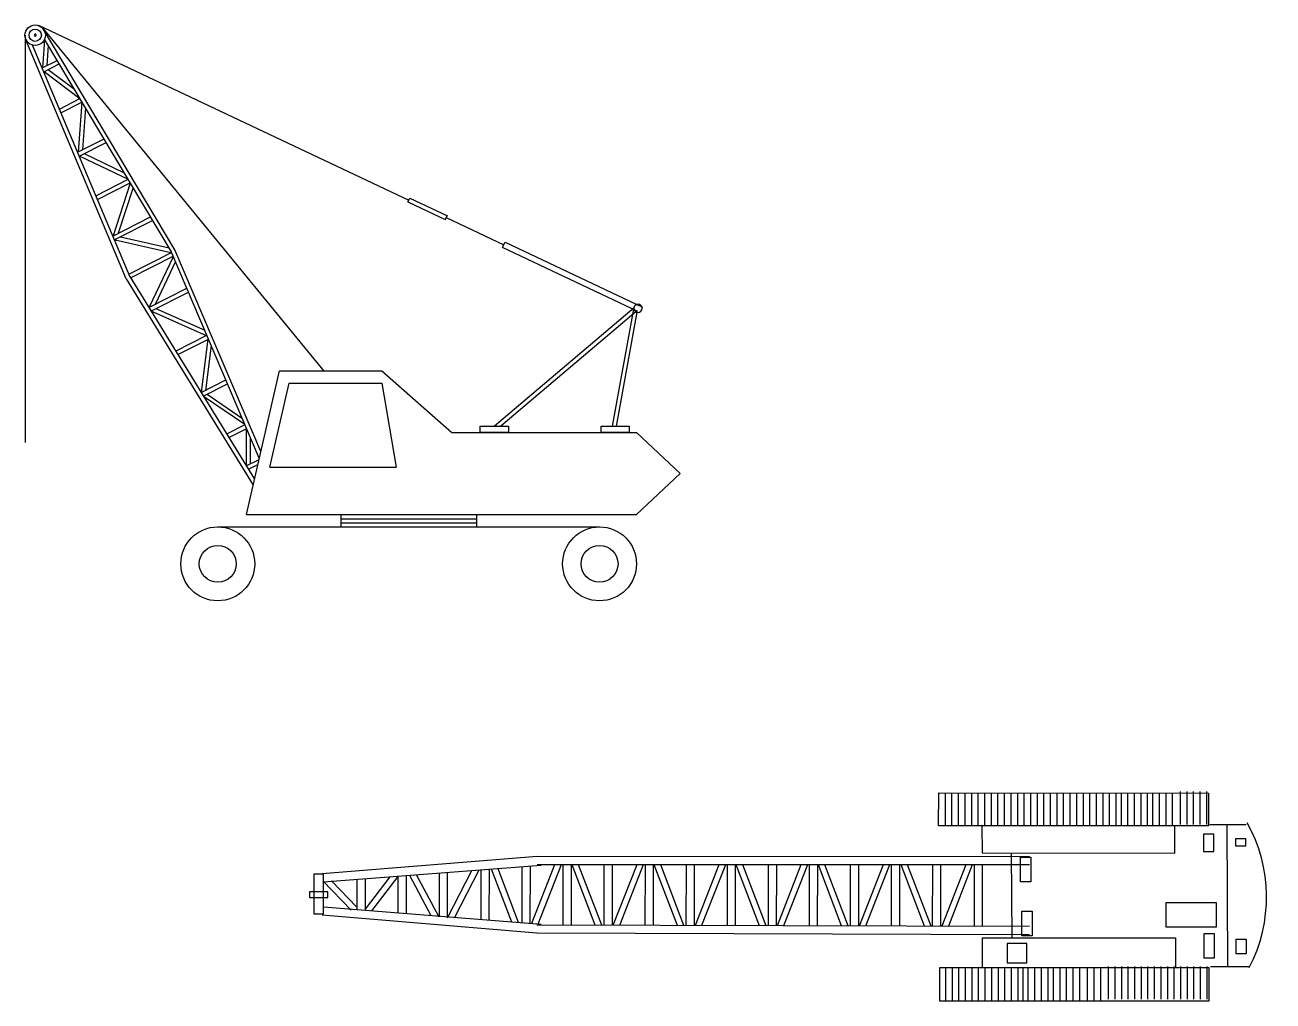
# Model space of a CAD drawing. Extents: x -121210 to 57230, y 84783 to 157800.
# Drawn here: x 22279 to 34440, y 131042 to 140551 of the extents above; entities that cross this region are included whole.
import ezdxf

# ---------------------------------------------------------------- set-up
doc = ezdxf.new("R2010")
doc.units = 0
doc.header["$MEASUREMENT"] = 0
doc.layers.get('0').update_dxf_attribs({"linetype": 'CONTINUOUS'})

# ---------------------------------------------------------------- blocks, each defined once
blk = doc.blocks.new('A$C3CE24AF4')
for p, q in [((133, 5607), (3741, 3904)), ((1, 5510), (1, 1542)), ((169, 5585), (2916, 2234)), ((1461, 3420), (178, 5572)), ((987, 3137), (9, 5466)), ((1024, 3152), (74, 5414)), ((192, 5466), (171, 5193)), ((1427, 3399), (192, 5470)), ((228, 5410), (212, 5214)), ((168, 5191), (314, 5265)), ((183, 5154), (334, 5231)), ((187, 5157), (534, 4894)), ((227, 5176), (482, 4983)), ((336, 4791), (536, 4893)), ((351, 4754), (556, 4858)), ((555, 4857), (518, 4369)), ((591, 4801), (560, 4392)), ((513, 4369), (771, 4499)), ((529, 4332), (791, 4465)), ((534, 4332), (1007, 4107)), ((577, 4356), (967, 4170)), ((690, 3946), (1005, 4106)), ((706, 3909), (1026, 4072)), ((1026, 4068), (859, 3555)), ((1054, 4025), (909, 3580)), ((3731, 3887), (3751, 3922)), ((3751, 3922), (4116, 3750)), ((3730, 3888), (4094, 3716)), ((856, 3553), (1224, 3740)), ((871, 3516), (1244, 3705)), ((4094, 3716), (4114, 3751)), ((4104, 3733), (4665, 3469)), ((932, 3547), (1404, 3438)), ((880, 3518), (1423, 3393)), ((2300, 1455), (1461, 3420)), ((4651, 3445), (5970, 2822)), ((4652, 3444), (4679, 3493)), ((4679, 3493), (6017, 2862)), ((1012, 3181), (1429, 3393)), ((1029, 3145), (1445, 3356)), ((1443, 3351), (1210, 2859)), ((1466, 3306), (1268, 2888)), ((2284, 1389), (1424, 3404)), ((987, 3137), (2225, 1128)), ((1021, 3158), (2238, 1184)), ((1207, 2857), (1578, 3045)), ((1228, 2823), (1593, 3008)), ((1227, 2825), (1767, 2586)), ((1276, 2847), (1752, 2637)), ((5936, 2855), (4574, 1702)), ((5951, 2816), (4637, 1702)), ((5724, 1702), (5936, 2860)), ((5765, 1702), (5967, 2811)), ((1468, 2432), (1773, 2587)), ((1489, 2398), (1789, 2550)), ((1783, 2548), (1717, 2031)), ((1816, 2487), (1759, 2050)), ((2159, 840), (2479, 2240)), ((2479, 2240), (3479, 2240)), ((3479, 2240), (4159, 1640)), ((1717, 2029), (1959, 2151)), ((1738, 1994), (1975, 2115)), ((2387, 1301), (2575, 2120)), ((2575, 2120), (3479, 2120)), ((3479, 2120), (3616, 1301)), ((1739, 1992), (2143, 1720)), ((1777, 2014), (2119, 1777)), ((1966, 1625), (2145, 1716)), ((1987, 1591), (2161, 1679)), ((2156, 1675), (2156, 1314)), ((2196, 1595), (2196, 1335)), ((4159, 1640), (5959, 1640)), ((4436, 1640), (4436, 1702)), ((4436, 1702), (4712, 1702)), ((4712, 1640), (4436, 1640)), ((4712, 1702), (4712, 1640)), ((5614, 1640), (5614, 1702)), ((5614, 1702), (5889, 1702)), ((5889, 1640), (5614, 1640)), ((5889, 1702), (5889, 1640)), ((5959, 1640), (6385, 1240)), ((2157, 1315), (2282, 1378)), ((2178, 1281), (2270, 1328)), ((2387, 1301), (3616, 1301)), ((6385, 1240), (5959, 840)), ((2159, 840), (5959, 840)), ((3079, 840), (4399, 840)), ((3079, 840), (3079, 720)), ((3079, 800), (4399, 800)), ((3079, 760), (4399, 760)), ((4399, 840), (4399, 720)), ((1879, 720), (5599, 720)), ((3079, 720), (4399, 720))]:
    blk.add_line(p, q)
for centre, radius in [((100, 5510), 100), ((100, 5510), 60), ((1879, 360), 360), ((5599, 360), 360), ((1879, 360), 180), ((5599, 360), 180)]:
    blk.add_circle(centre, radius)
for centre, radius, start, end in [((101, 5511), 10, 4.3785, 184.3785), ((101, 5511), 10, 184.3785, 4.3785), ((5974, 2850), 40, 0, 180), ((5974, 2850), 40, 180, 0)]:
    blk.add_arc(centre, radius, start, end)
blk = doc.blocks.new('A$C1E5A6F9F')
at = {"linetype": 'Continuous'}
for p, q in [((6129, 1707), (6130, 2027)), ((6130, 2027), (8759, 2026)), ((6192, 2029), (6192, 1709)), ((6256, 2029), (6256, 1709)), ((6320, 2029), (6320, 1709)), ((6384, 2029), (6384, 1709)), ((6448, 2029), (6448, 1709)), ((6512, 2029), (6512, 1709)), ((6576, 2029), (6576, 1709)), ((6640, 2029), (6640, 1709)), ((6704, 2029), (6704, 1709)), ((6768, 2029), (6768, 1709)), ((6832, 2029), (6832, 1709)), ((6896, 2029), (6896, 1709)), ((6960, 2029), (6960, 1709)), ((7024, 2029), (7024, 1709)), ((7088, 2029), (7088, 1709)), ((7152, 2029), (7152, 1709)), ((7216, 2029), (7216, 1709)), ((7280, 2029), (7280, 1709)), ((7344, 2029), (7344, 1709)), ((7408, 2029), (7408, 1709)), ((7472, 2029), (7472, 1709)), ((7536, 2029), (7536, 1709)), ((7600, 2029), (7600, 1709)), ((7664, 2029), (7664, 1709)), ((7728, 2029), (7728, 1709)), ((7792, 2029), (7792, 1709)), ((7856, 2029), (7856, 1709)), ((7906, 2023), (7906, 1703)), ((7970, 2023), (7970, 1703)), ((8034, 2023), (8034, 1703)), ((8098, 2023), (8098, 1703)), ((8162, 2023), (8162, 1703)), ((8214, 2026), (8214, 1706)), ((8278, 2026), (8278, 1706)), ((8342, 2026), (8342, 1706)), ((8406, 2026), (8406, 1706)), ((8482, 2040), (8482, 1720)), ((8546, 2040), (8546, 1720)), ((8610, 2040), (8610, 1720)), ((8674, 2040), (8674, 1720)), ((8738, 2040), (8738, 1720)), ((8759, 2026), (8759, 1706)), ((8759, 1706), (6129, 1707)), ((6550, 1709), (6552, 1442)), ((8430, 1706), (6550, 1709)), ((8431, 1439), (8430, 1706)), ((8771, 1720), (9124, 1720)), ((8936, 1720), (8943, 336)), ((8709, 1624), (8710, 1456)), ((8809, 1624), (8709, 1624)), ((8810, 1456), (8809, 1624)), ((9022, 1581), (9023, 1513)), ((9121, 1581), (9022, 1581)), ((9122, 1513), (9121, 1581)), ((9023, 1513), (9122, 1513)), ((2216, 1408), (123, 1239)), ((7016, 1406), (2216, 1408)), ((6552, 1442), (8431, 1439)), ((6836, 1442), (6841, 617)), ((6926, 1162), (6926, 1403)), ((6926, 1403), (7026, 1403)), ((7026, 1403), (7026, 1162)), ((8710, 1456), (8810, 1456)), ((41, 1236), (41, 850)), ((136, 1236), (41, 1236)), ((2257, 1321), (135, 1159)), ((136, 850), (136, 1236)), ((941, 1221), (941, 851)), ((1185, 831), (975, 1223)), ((1261, 817), (1041, 1228)), ((1261, 1245), (1261, 825)), ((1579, 1269), (1341, 808)), ((1341, 1251), (1341, 819)), ((1649, 1275), (1411, 813)), ((1668, 1276), (1667, 793)), ((1748, 1282), (1747, 787)), ((1970, 769), (1773, 1284)), ((2036, 764), (1836, 1289)), ((2068, 1306), (2067, 761)), ((2148, 1313), (2147, 755)), ((2387, 1328), (2163, 754)), ((7016, 1326), (2216, 1328)), ((2451, 1328), (2222, 740)), ((2468, 1328), (2467, 739)), ((2548, 1328), (2547, 739)), ((2782, 738), (2557, 1328)), ((2846, 738), (2621, 1327)), ((2868, 1327), (2867, 738)), ((2948, 1327), (2947, 737)), ((3187, 1327), (2956, 737)), ((3251, 1327), (3021, 737)), ((3268, 1327), (3267, 736)), ((3348, 1327), (3347, 736)), ((3583, 736), (3357, 1327)), ((3647, 735), (3421, 1327)), ((3668, 1327), (3667, 735)), ((3748, 1327), (3747, 735)), ((3987, 1327), (3756, 735)), ((4051, 1327), (3820, 735)), ((4068, 1327), (4067, 734)), ((4148, 1327), (4147, 734)), ((4384, 733), (4157, 1327)), ((4448, 733), (4221, 1327)), ((4468, 1327), (4467, 733)), ((4548, 1327), (4547, 733)), ((4787, 1327), (4555, 733)), ((4851, 1327), (4619, 733)), ((4868, 1327), (4867, 732)), ((4948, 1327), (4947, 732)), ((5184, 731), (4957, 1327)), ((5249, 731), (5021, 1327)), ((5268, 1327), (5267, 731)), ((5348, 1327), (5347, 730)), ((5587, 1327), (5354, 730)), ((5651, 1327), (5418, 730)), ((5668, 1327), (5667, 729)), ((5748, 1327), (5747, 729)), ((5991, 728), (5763, 1327)), ((6056, 728), (5827, 1327)), ((6068, 1326), (6067, 728)), ((6148, 1326), (6147, 728)), ((6393, 1326), (6159, 728)), ((6457, 1326), (6224, 728)), ((6474, 1326), (6474, 727)), ((6554, 1326), (6554, 727)), ((406, 884), (130, 1170)), ((461, 914), (213, 1171)), ((461, 1184), (461, 889)), ((783, 1209), (541, 895)), ((541, 1190), (541, 882)), ((861, 1212), (603, 877)), ((861, 1215), (861, 857)), ((7026, 1162), (6926, 1162)), ((0, 1065), (0, 1007)), ((177, 1065), (0, 1065)), ((0, 1007), (177, 1007)), ((177, 1007), (177, 1065)), ((2256, 746), (134, 915)), ((6940, 635), (6940, 876)), ((6940, 876), (7039, 876)), ((7039, 876), (7039, 635)), ((8343, 956), (8343, 724)), ((8835, 956), (8343, 956)), ((8835, 724), (8835, 956)), ((41, 850), (136, 850)), ((2215, 660), (123, 835)), ((7015, 725), (2215, 740)), ((7015, 645), (2215, 660)), ((6557, 325), (6556, 617)), ((6556, 617), (8436, 614)), ((7039, 635), (6940, 635)), ((8343, 724), (8835, 724)), ((8436, 614), (8436, 322)), ((8715, 418), (8715, 659)), ((8715, 659), (8815, 659)), ((8815, 659), (8815, 418)), ((6797, 559), (6798, 373)), ((6987, 559), (6797, 559)), ((6988, 373), (6987, 559)), ((9028, 460), (9028, 602)), ((9028, 602), (9127, 602)), ((9127, 602), (9127, 460)), ((6798, 373), (6988, 373)), ((8815, 418), (8715, 418)), ((9127, 460), (9028, 460)), ((6136, 323), (6136, 3)), ((8765, 322), (6136, 323)), ((6199, 5), (6199, 325)), ((6263, 5), (6263, 325)), ((6327, 5), (6327, 325)), ((6391, 5), (6391, 325)), ((6455, 5), (6455, 325)), ((6519, 5), (6519, 325)), ((8436, 322), (6557, 325)), ((6583, 5), (6583, 325)), ((6647, 5), (6647, 325)), ((6711, 5), (6711, 325)), ((6775, 5), (6775, 325)), ((6839, 5), (6839, 325)), ((6903, 5), (6903, 325)), ((6953, 0), (6954, 320)), ((7003, 4), (7003, 324)), ((7067, 4), (7067, 324)), ((7131, 4), (7131, 324)), ((7195, 4), (7195, 324)), ((7248, 3), (7248, 323)), ((7312, 3), (7312, 323)), ((7376, 3), (7376, 323)), ((7440, 3), (7440, 323)), ((7504, 3), (7504, 323)), ((7581, 3), (7581, 323)), ((7645, 3), (7645, 323)), ((7709, 3), (7709, 323)), ((7785, 17), (7785, 337)), ((7849, 17), (7849, 337)), ((7913, 17), (7913, 337)), ((7977, 17), (7977, 337)), ((8041, 17), (8041, 337)), ((8105, 17), (8105, 337)), ((8169, 17), (8169, 337)), ((8233, 17), (8233, 337)), ((8297, 17), (8297, 337)), ((8361, 17), (8361, 337)), ((8425, 17), (8425, 337)), ((8489, 17), (8489, 337)), ((8553, 17), (8553, 337)), ((8617, 17), (8617, 337)), ((8681, 17), (8681, 337)), ((8745, 17), (8745, 337)), ((8765, 2), (8765, 322)), ((8777, 337), (9159, 336)), ((6136, 3), (8765, 2))]:
    blk.add_line(p, q, dxfattribs=at)
blk.add_arc((7835, 1012), 1489, 332.5449, 29.153, dxfattribs=at)

msp = doc.modelspace()

# ---------------------------------------------------------------- block references
for name, p in [('A$C3CE24AF4', (22279, 134941)), ('A$C1E5A6F9F', (25053, 131042))]:
    msp.add_blockref(name, p)

doc.saveas('drawing.dxf')
